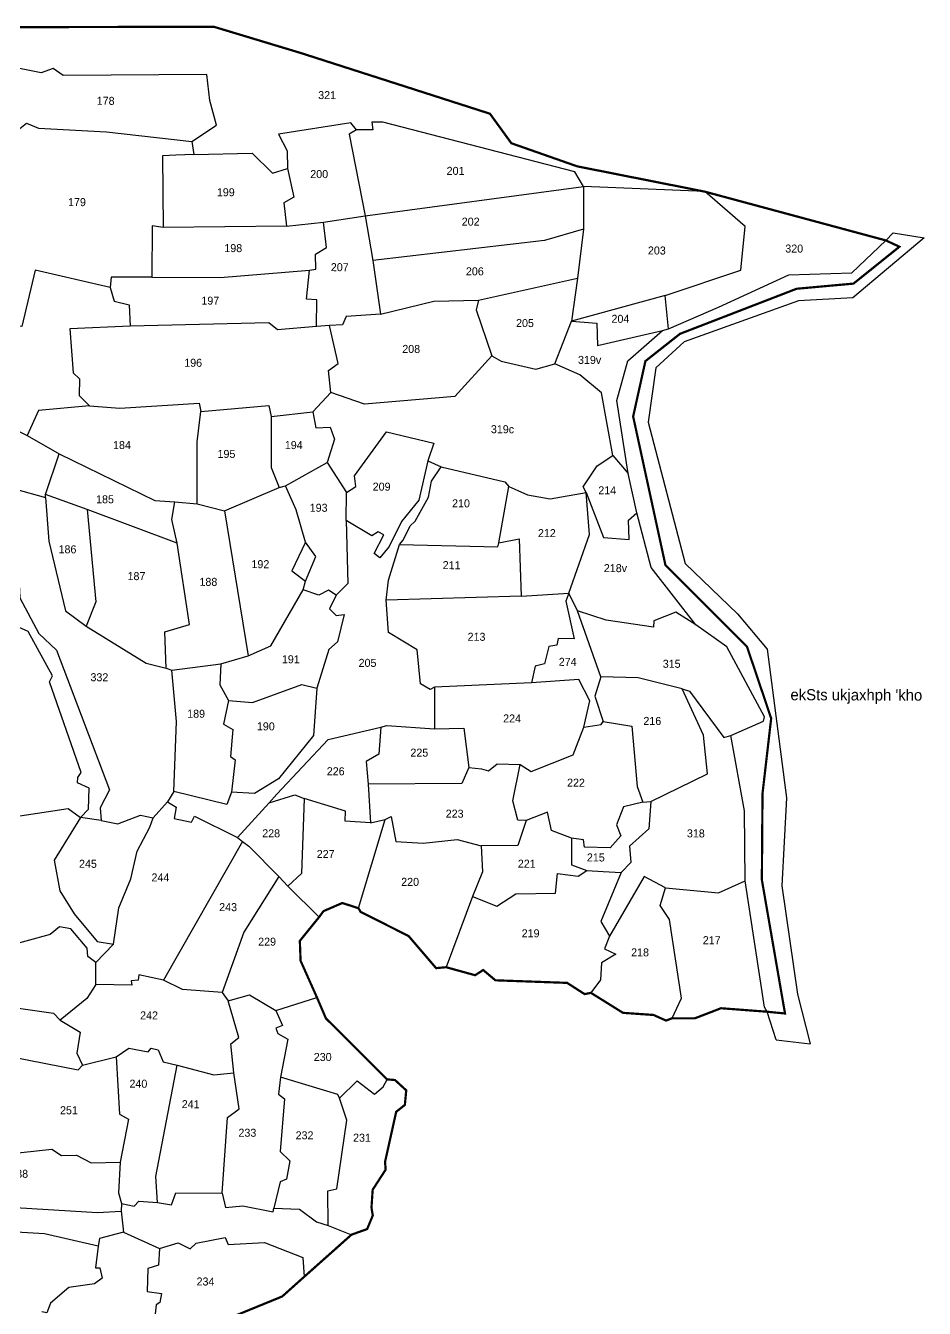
# Model space of a CAD drawing. Header units: metres. Extents: x 266201 to 270178, y 2154629 to 2157254.
# Drawn here: x 269204 to 270178, y 2155671 to 2157062 of the extents above; entities that cross this region are included whole.
import ezdxf

# ---------------------------------------------------------------- set-up
doc = ezdxf.new("R2010")
doc.units = ezdxf.units.M
doc.header["$MEASUREMENT"] = 0
doc.linetypes.add('DASHDOT', pattern=[1, 0.5, -0.25, 0, -0.25])
for name, color, linetype in [('OFF', 1, 'Continuous'), ('POLY_PARCEL', 6, 'Continuous'), ('POLY_WATER', 4, 'Continuous'), ('TEXT_MAPOUT', 7, 'Continuous'), ('TEXT_PARCEL', 7, 'Continuous'), ('V_BOUND_LINE', 7, 'Continuous'), ('V_BOUND_STREAM_LINE', 7, 'DASHDOT')]:
    doc.layers.add(name, color=color, linetype=linetype)
doc.styles.add('TEXT_MAP', font='KRDEV050.TTF', dxfattribs={"height": 1.8})

# ---------------------------------------------------------------- blocks, each defined once
blk = doc.blocks.new('90')
at = {"layer": 'OFF'}
for points in [[(270144.3, 2156837.6), (270178.2, 2156832.3)], [(269897.2, 2156769.7), (269795.6, 2156741.8)], [(270017.4, 2155961.9), (270054.3, 2155957.5)]]:
    blk.add_lwpolyline(points, dxfattribs=at)
at = {"layer": 'POLY_PARCEL'}
for points in [[(269383.7, 2156936.7), (269410.5, 2156954.5), (269403.1, 2156981.1), (269399.9, 2157009.3), (269244.3, 2157008.3), (269233.3, 2157016), (269220.4, 2157011), (269182.3, 2157018.7), (269129.8, 2157016.4)], [(269197.1, 2156950.7), (269204.5, 2156956.5), (269217.5, 2156951.2), (269291.2, 2156947), (269383.7, 2156936.7)], [(269562.3, 2156949.4), (269556.1, 2156957), (269477.7, 2156944.7), (269487, 2156926.7), (269487.6, 2156907.3)], [(269562.3, 2156949.4), (269554.4, 2156944.8), (269571.6, 2156856)], [(269808.7, 2156887.8), (269799.2, 2156903.6), (269590.8, 2156957.6), (269578.9, 2156957.6), (269579.9, 2156949.4), (269562.3, 2156949.4)], [(269383.7, 2156936.7), (269385.8, 2156922.7)], [(269385.8, 2156922.7), (269366.4, 2156922), (269352, 2156921.3), (269352.6, 2156843.5)], [(269385.8, 2156922.7), (269449.2, 2156923.9), (269471.1, 2156902.2), (269487.6, 2156907.3)], [(269487.6, 2156907.3), (269494.3, 2156876.4), (269483.7, 2156870.3), (269486.5, 2156844.8)], [(269571.6, 2156856), (269808.7, 2156887.8)], [(269808.7, 2156887.8), (269808.5, 2156841.5)], [(269940, 2156882.3), (269808.7, 2156887.8)], [(269897.2, 2156769.7), (269979.2, 2156797.1), (269983.8, 2156844.3), (269940, 2156882.3)], [(269486.5, 2156844.8), (269526.7, 2156849.3)], [(269511.2, 2156797), (269518.1, 2156798), (269517.8, 2156814.5), (269529.8, 2156821.7), (269526.7, 2156849.3)], [(269526.7, 2156849.3), (269571.6, 2156856)], [(269571.6, 2156856), (269580.1, 2156807.7)], [(269352.6, 2156843.5), (269340.7, 2156845), (269340.2, 2156789.5)], [(269486.5, 2156844.8), (269352.6, 2156843.5)], [(269808.5, 2156841.5), (269766.3, 2156829.2), (269580.1, 2156807.7)], [(269808.5, 2156841.5), (269802.2, 2156788.4)], [(269580.1, 2156807.7), (269588.3, 2156749.2)], [(269295.3, 2156778.1), (269213.9, 2156797.1), (269199.3, 2156736.1), (269187.6, 2156736.9)], [(269340.2, 2156789.5), (269414.4, 2156789.1), (269511.2, 2156797)], [(269519.1, 2156735.9), (269519.4, 2156765), (269508.2, 2156765.7), (269511.2, 2156797)], [(269340.2, 2156789.5), (269296.4, 2156789.6), (269295.3, 2156778.1)], [(269295.3, 2156778.1), (269299.5, 2156763.4), (269315.7, 2156759.4), (269317, 2156736.2)], [(269694.8, 2156764.4), (269802.2, 2156788.4)], [(269802.2, 2156788.4), (269795.6, 2156741.8)], [(269588.3, 2156749.2), (269646.2, 2156763.4), (269694.8, 2156764.4)], [(269694.8, 2156764.4), (269692, 2156754), (269709.1, 2156704.3)], [(269900.8, 2156733.4), (269897.2, 2156769.7)], [(269317, 2156736.2), (269251.6, 2156733.6), (269255.1, 2156685.8), (269261.9, 2156679), (269261.6, 2156661), (269272.9, 2156650)], [(269519.1, 2156735.9), (269476.5, 2156732.4), (269467.4, 2156740.1), (269317, 2156736.2)], [(269533.1, 2156736.9), (269519.1, 2156735.9)], [(269534.5, 2156664.5), (269531.9, 2156688.2), (269542.3, 2156695.7), (269533.1, 2156736.9)], [(269588.3, 2156749.2), (269551.1, 2156746.9), (269547.1, 2156737.9), (269533.1, 2156736.9)], [(269777.3, 2156695.6), (269795.6, 2156741.8)], [(269795.6, 2156741.8), (269822.9, 2156739.6), (269823.9, 2156715.5), (269894.2, 2156731.6)], [(269709.1, 2156704.3), (269669.1, 2156660.1), (269571.1, 2156651.8), (269534.5, 2156664.5)], [(269709.1, 2156704.3), (269719.3, 2156698.2), (269757, 2156689.8), (269777.3, 2156695.6)], [(269840.4, 2156596.1), (269828, 2156664), (269804.6, 2156683.6), (269777.3, 2156695.6)], [(269049.2, 2156674.7), (269103.8, 2156667.4), (269144.3, 2156651.8), (269149.3, 2156645.7), (269205.3, 2156617.8)], [(269272.9, 2156650), (269305.8, 2156647.2), (269391.7, 2156652.6), (269393.6, 2156643.7)], [(269534.5, 2156664.5), (269515.1, 2156643.2)], [(269272.9, 2156650), (269217.3, 2156644.8), (269205.3, 2156617.8)], [(269389.4, 2156543.7), (269389.5, 2156610.9), (269393.6, 2156643.7)], [(269393.6, 2156643.7), (269467.3, 2156650.2), (269469.8, 2156638.4)], [(269469.8, 2156638.4), (269515.1, 2156643.2)], [(269469.8, 2156638.4), (269469.9, 2156582.9), (269478.6, 2156561.4)], [(269515.1, 2156643.2), (269518.3, 2156625.9), (269533.9, 2156626.6), (269538.6, 2156613.7), (269530.7, 2156588.5)], [(269205.3, 2156617.8), (269239.9, 2156597.9)], [(269551.4, 2156555.8), (269561.5, 2156562.2), (269560.1, 2156574.1), (269594.9, 2156621.8), (269646.2, 2156609.5), (269639.7, 2156590.1)], [(269225.1, 2156553.6), (269239.9, 2156597.9)], [(269239.9, 2156597.9), (269343.5, 2156547.1), (269365.4, 2156545.6)], [(269485.5, 2156563.1), (269530.7, 2156588.5)], [(269530.7, 2156588.5), (269551.4, 2156555.8)], [(269639.7, 2156590.1), (269629.8, 2156547.7), (269611, 2156524.4), (269597.8, 2156497.3), (269587.6, 2156484.8), (269581.4, 2156489.6), (269591.9, 2156509.8), (269586, 2156513.2), (269579.1, 2156508.7), (269551.3, 2156525.6)], [(269609, 2156499.3), (269612.8, 2156504), (269620.6, 2156519.6), (269626, 2156524.7), (269640.5, 2156550.7), (269643.7, 2156568), (269654, 2156583.6)], [(269639.7, 2156590.1), (269654, 2156583.6)], [(269654, 2156583.6), (269723.2, 2156567.4), (269727.5, 2156562.4)], [(269811.5, 2156556), (269808.3, 2156562.1), (269823.5, 2156584.7), (269840.4, 2156596.1)], [(269840.4, 2156596.1), (269857.1, 2156576.6)], [(269191.6, 2156559.7), (269225.1, 2156550.3)], [(269419.3, 2156536.1), (269478.6, 2156561.4)], [(269478.6, 2156561.4), (269485.5, 2156563.1)], [(269506.9, 2156501.8), (269497, 2156537.2), (269485.5, 2156563.1)], [(269551.3, 2156525.6), (269551.4, 2156555.8)], [(269716.8, 2156501.3), (269727.5, 2156562.4)], [(269727.5, 2156562.4), (269737.5, 2156558), (269747.9, 2156553.3), (269772.4, 2156549.1), (269811.5, 2156556)], [(269792.6, 2156446.6), (269815.1, 2156510.2), (269811.5, 2156556)], [(269811.5, 2156556), (269830.2, 2156506.9), (269858.1, 2156504.8), (269857.5, 2156525.7), (269866.4, 2156533.8)], [(269270.1, 2156537.3), (269225.1, 2156553.6)], [(269225.1, 2156550.3), (269225.1, 2156553.6)], [(269225.1, 2156550.3), (269228.5, 2156502.9), (269246.9, 2156427.6), (269269.1, 2156410.9)], [(269367.8, 2156500.7), (269361.9, 2156526.6), (269365.4, 2156545.6)], [(269365.4, 2156545.6), (269389.4, 2156543.7)], [(269389.4, 2156543.7), (269419.3, 2156536.1)], [(269270.1, 2156537.3), (269279.6, 2156437.2), (269269.1, 2156410.9)], [(269367.8, 2156500.7), (269270.1, 2156537.3)], [(269419.3, 2156536.1), (269444.9, 2156378.7)], [(269551.3, 2156525.6), (269552.8, 2156457), (269540.4, 2156444.3)], [(269355.9, 2156365.1), (269354.4, 2156404.6), (269381.3, 2156412.8), (269367.8, 2156500.7)], [(269506.9, 2156501.8), (269492.1, 2156470.8), (269507.1, 2156459.7)], [(269507.1, 2156459.7), (269518.1, 2156486.5), (269506.9, 2156501.8)], [(269594.5, 2156439), (269596.9, 2156460.8), (269609, 2156499.3)], [(269609, 2156499.3), (269715.5, 2156497), (269716.8, 2156501.3)], [(269716.8, 2156501.3), (269738.8, 2156505.5), (269740.9, 2156443.4)], [(269504.5, 2156450.3), (269507.1, 2156459.7)], [(269444.9, 2156378.7), (269469.5, 2156389.6), (269504.5, 2156450.3)], [(269540.4, 2156444.3), (269532.1, 2156450), (269521.6, 2156444.6), (269504.5, 2156450.3)], [(269540.4, 2156444.3), (269533, 2156429.7), (269540.2, 2156422.5), (269548.8, 2156423.6), (269541.8, 2156393.8), (269532.2, 2156385.6), (269519.5, 2156343.5)], [(269740.9, 2156443.4), (269594.5, 2156439)], [(269740.9, 2156443.4), (269792.6, 2156446.6)], [(269792.6, 2156446.6), (269789.3, 2156438), (269798.6, 2156397.1), (269781.2, 2156397.5), (269779.5, 2156390.3), (269770.8, 2156388.8), (269766.1, 2156369.9), (269756.1, 2156367.6), (269752, 2156349.4)], [(269802, 2156427.3), (269792.6, 2156446.6)], [(269647.1, 2156344.7), (269642.4, 2156342.1), (269631.8, 2156348.1), (269628.3, 2156385), (269597, 2156403.8), (269594.5, 2156439)], [(269827.4, 2156355.7), (269802, 2156427.3)], [(269930.3, 2156412.3), (269908.6, 2156426.1), (269884.9, 2156416.7), (269884.6, 2156409.9), (269833.2, 2156417.5), (269802, 2156427.3)], [(269269.1, 2156410.9), (269334.3, 2156370.8), (269355.9, 2156365.1)], [(269415.3, 2156369.8), (269444.9, 2156378.7)], [(269355.9, 2156365.1), (269362.2, 2156363.1)], [(269362.2, 2156363.1), (269415.3, 2156369.8)], [(269364.2, 2156231.4), (269367.3, 2156307.5), (269362.2, 2156363.1)], [(269415.3, 2156369.8), (269414.2, 2156347), (269423.7, 2156330)], [(269423.7, 2156330), (269449.5, 2156327.9), (269503.2, 2156347.4), (269519.5, 2156343.5)], [(269752, 2156349.4), (269647.1, 2156344.7)], [(269809, 2156301.2), (269815.4, 2156329.8), (269803.6, 2156352.8), (269752, 2156349.4)], [(269827.4, 2156355.7), (269820.7, 2156334.8), (269829.9, 2156307.5)], [(269915.4, 2156342.8), (269867.9, 2156354.9), (269827.4, 2156355.7)], [(269519.5, 2156343.5), (269515.7, 2156292.2), (269477.6, 2156245.3), (269451.9, 2156229.2), (269426.7, 2156230.6)], [(269647.1, 2156344.7), (269646.8, 2156299.3)], [(269881.7, 2156220.7), (269943.1, 2156250.7), (269938.6, 2156292.4), (269915.4, 2156342.8)], [(269915.4, 2156342.8), (269923.5, 2156340.2), (269960.8, 2156290.2), (269968.4, 2156292.1)], [(269423.7, 2156330), (269418, 2156304.5), (269428.3, 2156298.8), (269425.8, 2156269.4), (269430.8, 2156265.8), (269426.7, 2156230.6)], [(269809, 2156301.2), (269827.6, 2156304.2), (269829.9, 2156307.5)], [(269829.9, 2156307.5), (269860.8, 2156302.4), (269866.9, 2156236.8), (269872.8, 2156219.8)], [(269467.8, 2156219.1), (269475.8, 2156228.4), (269531.6, 2156288), (269588.7, 2156301.2)], [(269588.7, 2156301.2), (269586.7, 2156272), (269572.9, 2156264.1), (269575, 2156239.5)], [(269588.7, 2156301.2), (269595.3, 2156303.2), (269646.8, 2156299.3)], [(269646.8, 2156299.3), (269678.7, 2156300.2), (269684.2, 2156257.4)], [(269739.9, 2156260.8), (269751.9, 2156253.1), (269797.5, 2156271.2), (269809, 2156301.2)], [(269684.2, 2156257.4), (269676.5, 2156240.1), (269575, 2156239.5)], [(269684.2, 2156257.4), (269697.9, 2156255.9), (269705.6, 2156254), (269714.9, 2156261.3), (269739.9, 2156260.8)], [(269746.4, 2156200), (269737.4, 2156200.3), (269731.8, 2156221.3), (269739.9, 2156260.8)], [(269575, 2156239.5), (269577.6, 2156197.3)], [(269364.2, 2156231.4), (269357.2, 2156220.1)], [(269426.7, 2156230.6), (269421.7, 2156217.3), (269364.2, 2156231.4)], [(269467.8, 2156219.1), (269495.4, 2156227.7), (269505.7, 2156223.8)], [(269505.7, 2156223.8), (269502.8, 2156142.3), (269488, 2156128.8)], [(269577.6, 2156197.3), (269550.2, 2156199.2), (269550.5, 2156210.2), (269505.7, 2156223.8)], [(269881.7, 2156220.7), (269879.3, 2156190.8), (269858.6, 2156172.2), (269859.9, 2156154.5), (269849.3, 2156143.5)], [(269872.8, 2156219.8), (269881.7, 2156220.7)], [(269118.3, 2156201.7), (269124.2, 2156206.5), (269170.9, 2156201), (269249.8, 2156213), (269263.1, 2156203.4)], [(269341.7, 2156203), (269357.2, 2156220.1)], [(269357.2, 2156220.1), (269366.7, 2156214.5), (269364.6, 2156202.1), (269383.4, 2156198), (269386.5, 2156204.6), (269433.3, 2156181.6)], [(269433.3, 2156181.6), (269467.8, 2156219.1)], [(269795.4, 2156180.9), (269773.8, 2156189.3), (269769.5, 2156208.9), (269746.4, 2156200)], [(269872.8, 2156219.8), (269852, 2156214.9), (269844.3, 2156195.3), (269848.9, 2156183.4), (269837.5, 2156170.5), (269809.6, 2156171.2), (269808.7, 2156178.9), (269795.4, 2156180.9)], [(269263.1, 2156203.4), (269234.5, 2156157.1), (269240.5, 2156123.5), (269256.1, 2156098.8), (269281.1, 2156068.8), (269298.9, 2156065.8)], [(269285.3, 2156199.8), (269303.6, 2156196.4), (269328.1, 2156205.6), (269341.7, 2156203)], [(269298.9, 2156065.8), (269304.6, 2156105.2), (269317.5, 2156136.6), (269324.3, 2156166.8), (269338.3, 2156192.9), (269341.7, 2156203)], [(269564.6, 2156104.7), (269593.5, 2156200.9)], [(269577.6, 2156197.3), (269593.5, 2156200.9)], [(269593.5, 2156200.9), (269600.1, 2156204.2), (269605, 2156177.3), (269634.8, 2156175.5), (269671.7, 2156179.4), (269697.6, 2156172.6)], [(269746.4, 2156200), (269737.3, 2156172.8), (269697.6, 2156172.6)], [(269433.3, 2156181.6), (269438.7, 2156177.2)], [(269795.4, 2156180.9), (269795.4, 2156151.7), (269812.1, 2156145.6)], [(269438.7, 2156177.2), (269352.9, 2156026.6)], [(269438.7, 2156177.2), (269445.6, 2156172.1), (269478.2, 2156139.1)], [(269697.6, 2156172.6), (269699.1, 2156144.4), (269688.1, 2156117.5)], [(269478.2, 2156139.1), (269440, 2156078.7), (269416.5, 2156013.2)], [(269478.2, 2156139.1), (269488, 2156128.8)], [(269688.1, 2156117.5), (269714.4, 2156107), (269735, 2156120.5), (269778.2, 2156121), (269780.3, 2156142.6), (269802.8, 2156139.6), (269812.1, 2156145.6)], [(269812.1, 2156145.6), (269830, 2156144.5), (269849.3, 2156143.5)], [(269849.3, 2156143.5), (269827.2, 2156090.4), (269836.8, 2156074.4)], [(269897.4, 2156126.8), (269874.5, 2156139.2), (269836.8, 2156074.4)], [(269488, 2156128.8), (269521.8, 2156095.2)], [(269904.6, 2155985.4), (269914.7, 2156007.1), (269901.9, 2156092.6), (269891.7, 2156107.6), (269897.4, 2156126.8)], [(269897.4, 2156126.8), (269954.9, 2156121.6), (269984, 2156134.6)], [(269688.1, 2156117.5), (269659.5, 2156040.8)], [(269279.6, 2156045.9), (269270.8, 2156052.4), (269270.4, 2156061.6), (269252.7, 2156082.5), (269240.1, 2156084.6), (269230, 2156076.4), (269177.4, 2156061.9), (269139.4, 2156070)], [(269836.8, 2156074.4), (269831.2, 2156060.8), (269843.5, 2156054.8), (269828.2, 2156045.6), (269827.1, 2156027), (269816.6, 2156013)], [(269279.6, 2156045.9), (269298.9, 2156065.8)], [(269279.8, 2156022), (269279.6, 2156045.9)], [(269352.9, 2156026.6), (269326.2, 2156032.6), (269325.4, 2156026.7), (269317.9, 2156026.2), (269318.7, 2156021.3), (269279.8, 2156022)], [(269416.5, 2156013.2), (269373.7, 2156016.7), (269352.9, 2156026.6)], [(269032.8, 2156019.4), (269233.8, 2155991.1), (269240.9, 2155983.5)], [(269279.8, 2156022), (269269.9, 2156007), (269240.9, 2155983.5)], [(269416.5, 2156013.2), (269423.1, 2156004.5)], [(269423.1, 2156004.5), (269446.4, 2156010.8), (269474.9, 2155993.7)], [(269429.4, 2155926.2), (269426.1, 2155957.7), (269434.9, 2155964.6), (269423.1, 2156004.5)], [(269474.9, 2155993.7), (269519.5, 2156007.9)], [(269474.9, 2155993.7), (269482.2, 2155977.7), (269474.8, 2155974.8), (269477.1, 2155968.8), (269487.8, 2155962.8), (269480, 2155921.6)], [(269240.9, 2155983.5), (269262.5, 2155970.5), (269259.1, 2155947.6), (269265.3, 2155934.6)], [(269188.7, 2155943.6), (269260.6, 2155929.4), (269265.3, 2155934.6)], [(269265.3, 2155934.6), (269301.6, 2155943.5)], [(269301.6, 2155943.5), (269315.3, 2155953.1), (269336.5, 2155949), (269339.5, 2155953), (269347.2, 2155951.3), (269352.8, 2155938), (269367.8, 2155934.6)], [(269301.6, 2155943.5), (269305.4, 2155881.5), (269315, 2155875.8), (269306.1, 2155829.4)], [(269346.6, 2155785.5), (269344.8, 2155813.6), (269367.8, 2155934.6)], [(269367.8, 2155934.6), (269407.7, 2155924.2), (269429.4, 2155926.2)], [(269416.5, 2155795.8), (269422.6, 2155877.8), (269435, 2155887.1), (269429.4, 2155926.2)], [(269480, 2155921.6), (269477.9, 2155903), (269484.2, 2155898), (269479.4, 2155840.7), (269490, 2155830.7), (269486.3, 2155810.7), (269479.6, 2155808), (269472.6, 2155779.2)], [(269543.8, 2155898.6), (269542.2, 2155902.6), (269480, 2155921.6)], [(269543.8, 2155898.6), (269563.2, 2155917.5), (269581.7, 2155903.2), (269591.4, 2155911.1), (269595.5, 2155919.1)], [(269531.7, 2155760.4), (269531.1, 2155798.2), (269541.1, 2155800.2), (269551.7, 2155875), (269543.8, 2155898.6)], [(269066.4, 2155824), (269070.3, 2155838.9), (269120.1, 2155841.4), (269134.7, 2155838), (269160.7, 2155849.2), (269181.9, 2155837.8), (269231.8, 2155843.3), (269242.3, 2155836.6), (269258.7, 2155836.8), (269274.7, 2155828.4), (269306.1, 2155829.4)], [(269066.4, 2155824), (269093, 2155823.6), (269091.4, 2155800.9), (269100.8, 2155800), (269110.4, 2155793.3), (269180.4, 2155780.7), (269281.4, 2155774.5), (269307, 2155776.2)], [(269306.1, 2155829.4), (269304.1, 2155795.9), (269307.4, 2155784.3)], [(269346.6, 2155785.5), (269361.6, 2155783.1), (269366.3, 2155796), (269416.5, 2155795.8)], [(269416.5, 2155795.8), (269420.3, 2155780.2), (269438.9, 2155781.9), (269471.8, 2155775.4), (269472.6, 2155779.2)], [(269307.4, 2155784.3), (269307, 2155776.2)], [(269307, 2155776.2), (269309.7, 2155753.4)], [(269307.4, 2155784.3), (269321.1, 2155781.7), (269326.4, 2155786.9), (269346.6, 2155785.5)], [(269472.6, 2155779.2), (269500.5, 2155778.4), (269519, 2155764.4), (269531.7, 2155760.4)], [(269282.1, 2155738.2), (269223.9, 2155751.6), (269167.9, 2155754.7), (269132.5, 2155765.4), (269107.4, 2155769.1), (269093.9, 2155771.3), (269093.2, 2155774), (269043.7, 2155771.3)], [(269309.7, 2155753.4), (269283.6, 2155746.3), (269282.1, 2155738.2)], [(269309.7, 2155753.4), (269348.7, 2155735.7)], [(269348.7, 2155735.7), (269368.8, 2155741.7), (269382.1, 2155735.3), (269388.4, 2155741.3), (269420, 2155747.5), (269423.3, 2155739.8), (269462.5, 2155742.3), (269504, 2155725.9), (269505.7, 2155705)], [(269531.7, 2155760.4), (269556.9, 2155750.6)], [(269282.1, 2155738.2), (269279.3, 2155714.6), (269284, 2155714.6), (269286.4, 2155703.4), (269278.2, 2155697.1), (269250.3, 2155693.3), (269230.6, 2155676.4), (269226.6, 2155665.7), (269221, 2155666.9)], [(269348.7, 2155735.7), (269347.6, 2155717.4), (269336, 2155713.8), (269335.2, 2155688.9), (269350.7, 2155686.9), (269349, 2155677.2), (269345, 2155674.6), (269342.6, 2155652), (269358.2, 2155648.6), (269352.5, 2155642), (269352.9, 2155624.3)]]:
    blk.add_lwpolyline(points, dxfattribs=at)
at = {"layer": 'POLY_WATER'}
for points in [[(270136.6, 2156829.3), (270144.3, 2156837.6)], [(270178.2, 2156832.3), (270100.5, 2156767.2), (270041.8, 2156763.7), (269917.6, 2156719.2), (269887.1, 2156691.1), (269878.7, 2156632.3), (269918.8, 2156478.9), (269975.4, 2156424.2), (270007.9, 2156386), (270028.9, 2156224.4), (270023.6, 2156129.1), (270040.8, 2156011.4), (270054.3, 2155957.5)], [(269900.8, 2156733.4), (269954.8, 2156756.9), (270031.1, 2156791.9), (270099.4, 2156794.1), (270136.6, 2156829.3)], [(269857.1, 2156576.6), (269844.7, 2156655.8), (269856.5, 2156698.8), (269894.2, 2156731.6)], [(269894.2, 2156731.6), (269900.8, 2156733.4)], [(269866.4, 2156533.8), (269857.1, 2156576.6)], [(269191.6, 2156559.7), (269197.3, 2156441.7), (269217.7, 2156402.9), (269237.1, 2156384.9), (269294.4, 2156233.3), (269284.3, 2156213.8), (269285.3, 2156199.8)], [(269930.3, 2156412.3), (269882, 2156474.5), (269866.4, 2156533.8)], [(269263.1, 2156203.4), (269271.7, 2156212.4), (269272.5, 2156235), (269259.6, 2156240.8), (269260, 2156246.5), (269263.6, 2156251.9), (269229.4, 2156350.6), (269232.5, 2156357), (269206.1, 2156404.9), (269195.7, 2156409.9), (269186.3, 2156411.4), (269160.6, 2156341.5), (269107.5, 2156223.6), (269107.5, 2156216.1)], [(269968.4, 2156292.1), (270003.6, 2156307.7), (270004.7, 2156312.4), (269964, 2156388.5), (269930.3, 2156412.3)], [(269984, 2156134.6), (269983.2, 2156210.6), (269968.4, 2156292.1)], [(269285.3, 2156199.8), (269263.1, 2156203.4)], [(270007.7, 2155992.5), (270004.8, 2155997.5), (269984, 2156134.6)], [(270017.4, 2155961.9), (270007.7, 2155992.5)]]:
    blk.add_lwpolyline(points, dxfattribs=at)
at = {"layer": 'V_BOUND_LINE'}
for points in [[(270136.6, 2156829.3, 2.41, 2.41, 0), (269940, 2156882.3, 2.41, 2.41, 0), (269801.8, 2156909.7, 2.41, 2.41, 0), (269730.3, 2156934.8, 2.41, 2.41, 0), (269707.1, 2156966.8, 2.41, 2.41, 0), (269501.9, 2157032.7, 2.41, 2.41, 0), (269407.5, 2157061.2, 2.41, 2.41, 0), (269146.4, 2157060.6, 2.41, 2.41, 0)], [(269415.6, 2155656.5, 2.41, 2.41, 0), (269481.8, 2155683.6, 2.41, 2.41, 0), (269505.7, 2155705, 2.41, 2.41, 0), (269556.9, 2155750.6, 2.41, 2.41, 0), (269573.9, 2155756.7, 2.41, 2.41, 0), (269580, 2155771.4, 2.41, 2.41, 0), (269578.6, 2155780, 2.41, 2.41, 0), (269579.9, 2155799.4, 2.41, 2.41, 0), (269594, 2155821.2, 2.41, 2.41, 0), (269593.3, 2155829.5, 2.41, 2.41, 0), (269605.4, 2155883.9, 2.41, 2.41, 0), (269614.8, 2155891.4, 2.41, 2.41, 0), (269616.3, 2155907.2, 2.41, 2.41, 0), (269604.1, 2155918.4, 2.41, 2.41, 0), (269595.5, 2155919.1, 2.41, 2.41, 0), (269529.2, 2155985.3, 2.41, 2.41, 0), (269519.5, 2156007.9, 2.41, 2.41, 0), (269501.7, 2156047.8, 2.41, 2.41, 0), (269500.9, 2156069.4, 2.41, 2.41, 0), (269521.8, 2156095.2, 2.41, 2.41, 0), (269526.5, 2156101.6, 2.41, 2.41, 0), (269547, 2156110.5, 2.41, 2.41, 0), (269564.6, 2156104.7, 2.41, 2.41, 0), (269566.8, 2156100.8, 2.41, 2.41, 0), (269618.8, 2156074.7, 2.41, 2.41, 0), (269648.7, 2156039.8, 2.41, 2.41, 0), (269659.5, 2156040.8, 2.41, 2.41, 0), (269691.1, 2156032.1, 2.41, 2.41, 0), (269699.7, 2156037.8, 2.41, 2.41, 0), (269713, 2156026.6, 2.41, 2.41, 0), (269790.8, 2156023.8, 2.41, 2.41, 0), (269809.8, 2156011.6, 2.41, 2.41, 0), (269816.6, 2156013, 2.41, 2.41, 0), (269851.4, 2155991.3, 2.41, 2.41, 0), (269884.5, 2155989, 2.41, 2.41, 0), (269898.1, 2155982.9, 2.41, 2.41, 0), (269904.6, 2155985.4, 2.41, 2.41, 0), (269929.2, 2155985.3, 2.41, 2.41, 0), (269957.7, 2155996.3, 2.41, 2.41, 0), (270007.7, 2155992.5, 0, 0, 0)]]:
    blk.add_lwpolyline(points, format="xyseb", dxfattribs=at)
at = {"layer": 'V_BOUND_STREAM_LINE', "ltscale": 10, "const_width": 2.41, "flags": 128}
blk.add_lwpolyline([(270007.7, 2155992.5), (270027.1, 2155990.6), (270002, 2156135.6), (270002.7, 2156229.2), (270012.1, 2156310.8), (269985.9, 2156388.5), (269897.4, 2156477.1), (269862.4, 2156638.3), (269875.7, 2156698.4), (269913.2, 2156728), (270039.7, 2156776.9), (270101.4, 2156782.5), (270151.2, 2156822.5), (270136.6, 2156829.3)], dxfattribs=at)
at = {"layer": 'TEXT_MAPOUT', "style": 'TEXT_MAP'}
blk.add_text("ekSts ukjaxhph 'kho", height=12.059, rotation=359.8005, dxfattribs=at).set_placement((270033, 2156330.5))
at = {"layer": 'TEXT_PARCEL', "style": 'TEXT_MAP'}
for s, p in [('321', (269520.8, 2156982.7)), ('178', (269280.6, 2156976.5)), ('200', (269512.2, 2156897)), ('201', (269660.1, 2156900.5)), ('179', (269249.5, 2156866.6)), ('199', (269410.9, 2156877.3)), ('202', (269676.5, 2156845.4)), ('198', (269419, 2156816.7)), ('203', (269878.4, 2156814.1)), ('320', (270027.4, 2156816.2)), ('207', (269534.5, 2156796)), ('206', (269681, 2156791.5)), ('197', (269394.1, 2156759.7)), ('205', (269735.4, 2156735.4)), ('204', (269838.9, 2156740)), ('208', (269612, 2156707.3)), ('196', (269375.5, 2156692.3)), ('319v', (269802.6, 2156695.4)), ('319c', (269708.1, 2156620.2)), ('184', (269298.3, 2156603)), ('194', (269484.6, 2156603)), ('195', (269411.6, 2156593.4)), ('209', (269579.9, 2156557.9)), ('214', (269824.6, 2156553.9)), ('185', (269279.9, 2156544.2)), ('193', (269511.6, 2156535)), ('210', (269666, 2156539.8)), ('212', (269759.1, 2156507.5)), ('186', (269239.2, 2156489.9)), ('192', (269448.4, 2156473.8)), ('211', (269655.8, 2156472.7)), ('218v', (269830.6, 2156469.5)), ('187', (269314, 2156460.8)), ('188', (269392, 2156454.6)), ('213', (269682.8, 2156395)), ('191', (269481.4, 2156370.6)), ('205', (269564.6, 2156366.7)), ('274', (269781.7, 2156367.8)), ('315', (269894.5, 2156365.7)), ('332', (269273.8, 2156351.1)), ('189', (269378.7, 2156311.5)), ('190', (269454.3, 2156297.8)), ('224', (269721.4, 2156306.4)), ('216', (269873.5, 2156303.7)), ('225', (269620.8, 2156269.3)), ('226', (269530.1, 2156249.1)), ('222', (269790.7, 2156236.7)), ('223', (269659.1, 2156203.1)), ('228', (269460.1, 2156181.8)), ('318', (269920.7, 2156181.7)), ('227', (269519.2, 2156159.3)), ('245', (269261.4, 2156148.7)), ('221', (269737.3, 2156148.8)), ('215', (269812.2, 2156155.6)), ('244', (269340, 2156133.9)), ('220', (269610.8, 2156129.1)), ('243', (269413.4, 2156101.7)), ('219', (269741.5, 2156073.3)), ('229', (269455.7, 2156064.2)), ('217', (269937.9, 2156065.8)), ('218', (269860.2, 2156052.6)), ('242', (269327.7, 2155984.2)), ('230', (269516, 2155939.1)), ('240', (269316.1, 2155910.1)), ('251', (269240.8, 2155881.3)), ('241', (269372.8, 2155887.9)), ('233', (269434.3, 2155856.9)), ('232', (269496.3, 2155854.1)), ('231', (269558.6, 2155851.5)), ('238', (269186.8, 2155812.4)), ('234', (269388.9, 2155695.5))]:
    blk.add_text(s, height=8.68, rotation=359.8005, dxfattribs=at).set_placement(p)

msp = doc.modelspace()

# ---------------------------------------------------------------- block references
at = {"layer": 'POLY_PARCEL'}
msp.add_blockref('90', (0, 0), dxfattribs=at)

doc.saveas('drawing.dxf')
